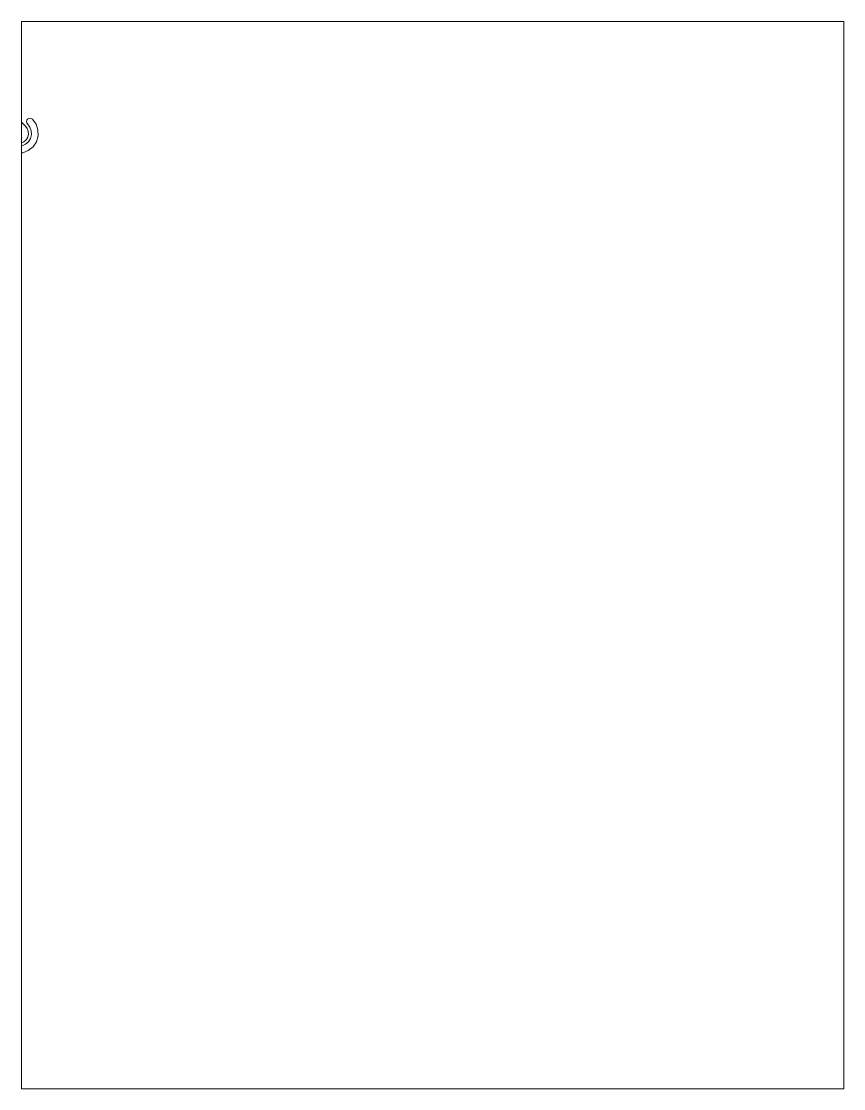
# Paper-space layout 'Layout2' of a CAD drawing. Header units: inches. Extents: x -0.2 to 8.2, y -0.2 to 10.7.
# The model-space entities are those that its viewports show. They can reach past a viewport. Long polylines and large blocks are cut down to what shows.
import ezdxf

# ---------------------------------------------------------------- set-up
doc = ezdxf.new("R2010")
doc.units = ezdxf.units.IN
doc.header["$MEASUREMENT"] = 0
doc.layers.add('NOPLOT', color=40, linetype='Continuous', lineweight=5)

msp = doc.modelspace()

# ---------------------------------------------------------------- linework, layer by layer
at = {"layer": 'NOPLOT'}
for p, q in [((29.488, 45.172), (28.038, 45.172)), ((29.744, 44.915), (29.488, 45.172)), ((29.094, 43.646), (29.219, 43.646)), ((29.219, 43.426), (29.094, 43.426)), ((29.219, 42.926), (28.308, 42.926))]:
    msp.add_line(p, q, dxfattribs=at)
for centre, radius, start, end in [((29.219, 44.39), 1.464, 265.10114, 45), ((30.077, 45.248), 0.25, 45, 225), ((29.219, 44.39), 0.964, 270, 45), ((29.219, 44.39), 0.744, 270, 45), ((29.094, 43.536), 0.11, 90, 270)]:
    msp.add_arc(centre, radius, start, end, dxfattribs=at)

psp = doc.layouts.new('Layout2')

# ---------------------------------------------------------------- viewports
at = {"layer": 'NOPLOT', "view_target_point": (23.05, 0.052)}
psp.add_viewport(center=(4.024, 5.21), size=(8.402, 10.9047), view_center_point=(36.484, 13.475), view_height=78.1074, dxfattribs=at)

doc.saveas('drawing.dxf')
